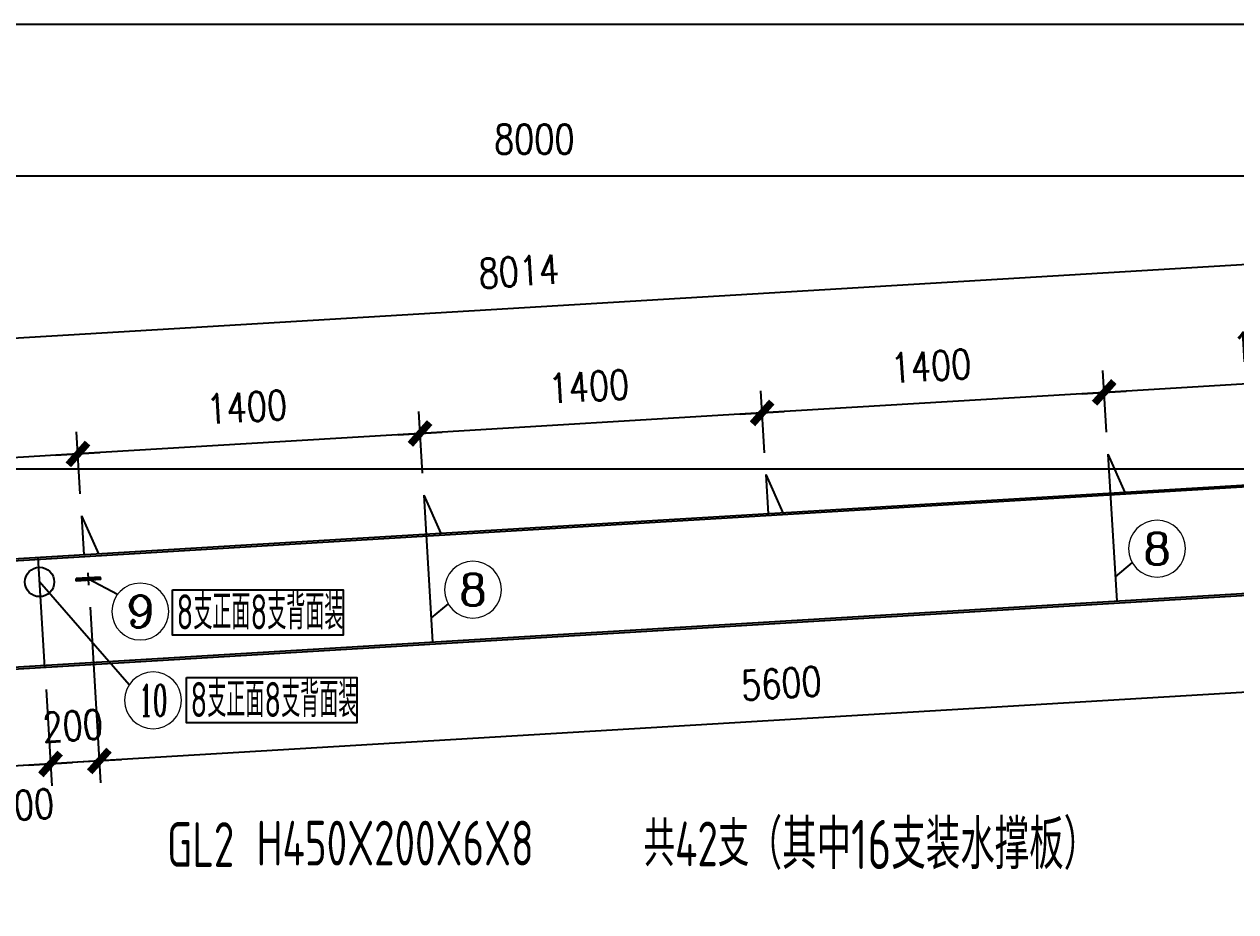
# Model space of a CAD drawing. Header units: millimetres. Extents: x 1471994 to 4527627, y -5186613 to -1927582.
# Drawn here: x 1513754 to 1518703, y -1988981 to -1985355 of the extents above; entities that cross this region are included whole.
import ezdxf
from ezdxf.enums import TextEntityAlignment as Align

# ---------------------------------------------------------------- set-up
doc = ezdxf.new("R2010")
doc.units = ezdxf.units.MM
doc.header["$LTSCALE"] = 1000
doc.header["$PDMODE"] = 34
doc.layers.add('钢架', color=7, linetype='Continuous', lineweight=25)
doc.styles.add('COMPLEX', font='COMPLEX')
doc.styles.add('DIM_FONT', font='simplex.shx', dxfattribs={"width": 0.8, "bigfont": 'hztxt.shx'})
doc.styles.add('hz', font='gbenor.shx', dxfattribs={"width": 0.75, "height": 100, "bigfont": 'gbcbig.shx'})
doc.styles.add('TSSD_Label', font='Tssdeng.shx', dxfattribs={"width": 0.7, "bigfont": 'hztxt.shx'})
doc.dimstyles.new('WGH(1)', dxfattribs={"dimscale": 1.2, "dimtxt": 100, "dimasz": 0.5, "dimexe": 75, "dimexo": 75, "dimgap": 75, "dimtad": 1, "dimdec": 0, "dimzin": 0, "dimdsep": 46, "dimtxsty": 'DIM_FONT', "dimblk1": '_DIMX', "dimblk2": '_DIMX', "dimsah": 1, "dimcen": 0.09, "dimclrd": 3, "dimclre": 3, "dimclrt": 7, "dimadec": 0, "dimazin": 0, "dimtfac": 1, "dimtdec": 0, "dimtix": 1, "dimtmove": 2, "dimatfit": 3, "dimldrblk": '_DIMX', "dimfxl": 1, "dimtolj": 1, "dimtzin": 0, "dimarcsym": 0})

# ---------------------------------------------------------------- blocks, each defined once
blk = doc.blocks.new('_DIMX')
blk.add_line((-150, 0), (150, 0))
at = {"const_width": 50}
blk.add_lwpolyline([(-70, -70), (70, 70)], dxfattribs=at)
blk = doc.blocks.new('*D995')
at = {"color": 3, "lineweight": -2}
for p, q in [((1519572.6, -1986937.9), (1519557.5, -1986685.6)), ((1518175.2, -1987021.7), (1518160, -1986769.4)), ((1519562.3, -1986775.4), (1518166, -1986859.2))]:
    blk.add_line(p, q, dxfattribs=at)
at = {"layer": 'Defpoints', "color": 0}
for p in [(1518165.4, -1986859.3), (1519578, -1987027.7), (1518180.6, -1987111.6)]:
    blk.add_point(p, dxfattribs=at)
at = {"color": 3, "lineweight": -2, "xscale": 0.6, "yscale": 0.6, "zscale": 0.6}
for p, rotation in [((1519562.9, -1986775.4), 3.433630362579523), ((1518165.4, -1986859.3), 183.4336303625795)]:
    blk.add_blockref('_DIMX', p, dxfattribs=dict(at, rotation=rotation))
at = {"color": 7, "insert": (1518855.2, -1986667.6), "char_height": 120, "attachment_point": 5, "rotation": 3.4336, "style": 'DIM_FONT'}
blk.add_mtext('\\A1;1400', dxfattribs=at)
blk = doc.blocks.new('*D996')
at = {"color": 3, "lineweight": -2}
for p, q in [((1518175.2, -1987021.7), (1518160, -1986769.4)), ((1516777.7, -1987105.6), (1516762.5, -1986853.3)), ((1518164.8, -1986859.3), (1516768.5, -1986943.1))]:
    blk.add_line(p, q, dxfattribs=at)
at = {"layer": 'Defpoints', "color": 0}
for p in [(1516767.9, -1986943.1), (1518180.6, -1987111.6), (1516783.1, -1987195.4)]:
    blk.add_point(p, dxfattribs=at)
at = {"color": 3, "lineweight": -2, "xscale": 0.6, "yscale": 0.6, "zscale": 0.6}
for p, rotation in [((1518165.4, -1986859.3), 3.433630362579523), ((1516767.9, -1986943.1), 183.4336303625795)]:
    blk.add_blockref('_DIMX', p, dxfattribs=dict(at, rotation=rotation))
at = {"color": 7, "insert": (1517457.7, -1986751.5), "char_height": 120, "attachment_point": 5, "rotation": 3.4336, "style": 'DIM_FONT'}
blk.add_mtext('\\A1;1400', dxfattribs=at)
blk = doc.blocks.new('*D997')
at = {"color": 3, "lineweight": -2}
for p, q in [((1516777.7, -1987105.6), (1516762.5, -1986853.3)), ((1515380.2, -1987189.4), (1515365, -1986937.1)), ((1516767.3, -1986943.1), (1515371, -1987026.9))]:
    blk.add_line(p, q, dxfattribs=at)
at = {"layer": 'Defpoints', "color": 0}
for p in [(1515370.4, -1987027), (1516783.1, -1987195.4), (1515385.6, -1987279.3)]:
    blk.add_point(p, dxfattribs=at)
at = {"color": 3, "lineweight": -2, "xscale": 0.6, "yscale": 0.6, "zscale": 0.6}
for p, rotation in [((1516767.9, -1986943.1), 3.433630362579523), ((1515370.4, -1987027), 183.4336303625795)]:
    blk.add_blockref('_DIMX', p, dxfattribs=dict(at, rotation=rotation))
at = {"color": 7, "insert": (1516060.2, -1986835.3), "char_height": 120, "attachment_point": 5, "rotation": 3.4336, "style": 'DIM_FONT'}
blk.add_mtext('\\A1;1400', dxfattribs=at)
blk = doc.blocks.new('*D998')
at = {"color": 3, "lineweight": -2}
for p, q in [((1515380.2, -1987189.4), (1515365, -1986937.1)), ((1513982.7, -1987273.3), (1513967.6, -1987021)), ((1515369.8, -1987027), (1513973.6, -1987110.8))]:
    blk.add_line(p, q, dxfattribs=at)
at = {"layer": 'Defpoints', "color": 0}
for p in [(1513973, -1987110.8), (1515385.6, -1987279.3), (1513988.1, -1987363.1)]:
    blk.add_point(p, dxfattribs=at)
at = {"color": 3, "lineweight": -2, "xscale": 0.6, "yscale": 0.6, "zscale": 0.6}
for p, rotation in [((1515370.4, -1987027), 3.433630362579523), ((1513973, -1987110.8), 183.4336303625795)]:
    blk.add_blockref('_DIMX', p, dxfattribs=dict(at, rotation=rotation))
at = {"color": 7, "insert": (1514662.7, -1986919.1), "char_height": 120, "attachment_point": 5, "rotation": 3.4336, "style": 'DIM_FONT'}
blk.add_mtext('\\A1;1400', dxfattribs=at)
blk = doc.blocks.new('*D999')
at = {"color": 3, "lineweight": -2}
for p, q in [((1513982.7, -1987273.3), (1513967.6, -1987021)), ((1512585.2, -1987357.1), (1512570.1, -1987104.8)), ((1513972.4, -1987110.8), (1512576.1, -1987194.6))]:
    blk.add_line(p, q, dxfattribs=at)
at = {"layer": 'Defpoints', "color": 0}
for p in [(1512575.5, -1987194.7), (1513988.1, -1987363.1), (1512590.6, -1987447)]:
    blk.add_point(p, dxfattribs=at)
at = {"color": 3, "lineweight": -2, "xscale": 0.6, "yscale": 0.6, "zscale": 0.6}
for p, rotation in [((1513973, -1987110.8), 3.433630362579523), ((1512575.5, -1987194.7), 183.4336303625795)]:
    blk.add_blockref('_DIMX', p, dxfattribs=dict(at, rotation=rotation))
at = {"color": 7, "insert": (1513265.2, -1987003), "char_height": 120, "attachment_point": 5, "rotation": 3.4336, "style": 'DIM_FONT'}
blk.add_mtext('\\A1;1400', dxfattribs=at)
blk = doc.blocks.new('*D1001')
at = {"color": 3, "lineweight": -2}
for p, q in [((1519831.8, -1987082.6), (1519777.9, -1986184.5)), ((1519782.7, -1986274.4), (1511783.9, -1986754.3)), ((1511831.8, -1987562.6), (1511777.9, -1986664.5))]:
    blk.add_line(p, q, dxfattribs=at)
at = {"layer": 'Defpoints', "color": 0}
for p in [(1511783.3, -1986754.3), (1519837.2, -1987172.5), (1511837.2, -1987652.5)]:
    blk.add_point(p, dxfattribs=at)
at = {"color": 3, "lineweight": -2, "xscale": 0.6, "yscale": 0.6, "zscale": 0.6}
for p, rotation in [((1519783.3, -1986274.3), 3.433630362448747), ((1511783.3, -1986754.3), 183.4336303624488)]:
    blk.add_blockref('_DIMX', p, dxfattribs=dict(at, rotation=rotation))
at = {"color": 7, "insert": (1515774.3, -1986364.6), "char_height": 120, "attachment_point": 5, "rotation": 3.4336, "style": 'DIM_FONT'}
blk.add_mtext('\\A1;8014', dxfattribs=at)
blk = doc.blocks.new('*D1004')
at = {"color": 3, "lineweight": -2}
for p, q in [((1511837.2, -1987562.5), (1511837.2, -1985884.9)), ((1519837.2, -1987082.5), (1519837.2, -1985884.9)), ((1511837.8, -1985974.9), (1519836.6, -1985974.9))]:
    blk.add_line(p, q, dxfattribs=at)
at = {"layer": 'Defpoints', "color": 0}
for p in [(1519837.2, -1985974.9), (1519837.2, -1987172.5), (1511837.2, -1987652.5)]:
    blk.add_point(p, dxfattribs=at)
at = {"color": 3, "lineweight": -2, "xscale": 0.6, "yscale": 0.6, "zscale": 0.6, "rotation": 180}
blk.add_blockref('_DIMX', (1511837.2, -1985974.9), dxfattribs=at)
at = {"color": 3, "lineweight": -2, "xscale": 0.6, "yscale": 0.6, "zscale": 0.6}
blk.add_blockref('_DIMX', (1519837.2, -1985974.9), dxfattribs=at)
at = {"color": 7, "insert": (1515837.2, -1985824.9), "char_height": 120, "attachment_point": 5, "style": 'DIM_FONT'}
blk.add_mtext('\\A1;8000', dxfattribs=at)
blk = doc.blocks.new('*D1005')
at = {"color": 3, "lineweight": -2}
for p, q in [((1519747.2, -1987172.5), (1510999.2, -1987172.5)), ((1511089.2, -1987173.1), (1511089.2, -1987651.9)), ((1511747.2, -1987652.5), (1510999.2, -1987652.5))]:
    blk.add_line(p, q, dxfattribs=at)
at = {"layer": 'Defpoints', "color": 0}
for p in [(1519837.2, -1987172.5), (1511089.2, -1987652.5), (1511837.2, -1987652.5)]:
    blk.add_point(p, dxfattribs=at)
at = {"color": 3, "lineweight": -2, "xscale": 0.6, "yscale": 0.6, "zscale": 0.6}
for p, rotation in [((1511089.2, -1987172.5), 90), ((1511089.2, -1987652.5), 270)]:
    blk.add_blockref('_DIMX', p, dxfattribs=dict(at, rotation=rotation))
at = {"color": 7, "insert": (1510939.2, -1987412.5), "char_height": 120, "attachment_point": 5, "rotation": 90, "style": 'DIM_FONT'}
blk.add_mtext('\\A1;480', dxfattribs=at)
blk = doc.blocks.new('*D1007')
at = {"color": 3, "lineweight": -2}
for p, q in [((1519611.2, -1987376.4), (1519655.8, -1988119.8)), ((1514022.7, -1987736.7), (1514065.8, -1988455.2)), ((1519649.8, -1988030), (1514061.1, -1988365.3))]:
    blk.add_line(p, q, dxfattribs=at)
at = {"layer": 'Defpoints', "color": 0}
for p in [(1519605.8, -1987286.5), (1514017.3, -1987646.9), (1514060.5, -1988365.3)]:
    blk.add_point(p, dxfattribs=at)
at = {"color": 3, "lineweight": -2, "xscale": 0.6, "yscale": 0.6, "zscale": 0.6}
for p, rotation in [((1519650.4, -1988029.9), 3.433630362551305), ((1514060.5, -1988365.3), 183.4336303625513)]:
    blk.add_blockref('_DIMX', p, dxfattribs=dict(at, rotation=rotation))
at = {"color": 7, "insert": (1516846.4, -1988047.9), "char_height": 120, "attachment_point": 5, "rotation": 3.4336, "style": 'DIM_FONT'}
blk.add_mtext('\\A1;5600', dxfattribs=at)
blk = doc.blocks.new('*D1008')
at = {"color": 3, "lineweight": -2}
for p, q in [((1514022.7, -1987736.7), (1514065.8, -1988455.2)), ((1513842.6, -1988073.1), (1513866.2, -1988467.2)), ((1513860.2, -1988377.4), (1513859.6, -1988377.4)), ((1514060.5, -1988365.3), (1513860.8, -1988377.3)), ((1514061.1, -1988365.3), (1514061.7, -1988365.3))]:
    blk.add_line(p, q, dxfattribs=at)
at = {"layer": 'Defpoints', "color": 0}
for p in [(1514017.3, -1987646.9), (1513837.2, -1987983.3), (1513860.8, -1988377.3)]:
    blk.add_point(p, dxfattribs=at)
at = {"color": 3, "lineweight": -2, "xscale": 0.6, "yscale": 0.6, "zscale": 0.6}
for p, rotation in [((1514060.5, -1988365.3), 183.4336303625513), ((1513860.8, -1988377.3), 3.433630362551319)]:
    blk.add_blockref('_DIMX', p, dxfattribs=dict(at, rotation=rotation))
at = {"color": 7, "insert": (1513951.7, -1988221.6), "char_height": 120, "attachment_point": 5, "rotation": 3.4336, "style": 'DIM_FONT'}
blk.add_mtext('\\A1;200', dxfattribs=at)
blk = doc.blocks.new('*D1009')
at = {"color": 3, "lineweight": -2}
for p, q in [((1513623.5, -1987760.7), (1513666.6, -1988479.1)), ((1513842.6, -1988073.1), (1513866.2, -1988467.2)), ((1513860.2, -1988377.4), (1513661.8, -1988389.3))]:
    blk.add_line(p, q, dxfattribs=at)
at = {"layer": 'Defpoints', "color": 0}
for p in [(1513618.1, -1987670.8), (1513837.2, -1987983.3), (1513661.2, -1988389.3)]:
    blk.add_point(p, dxfattribs=at)
at = {"color": 3, "lineweight": -2, "xscale": 0.6, "yscale": 0.6, "zscale": 0.6}
for p, rotation in [((1513661.2, -1988389.3), 183.4336303625513), ((1513860.8, -1988377.3), 3.433630362551305)]:
    blk.add_blockref('_DIMX', p, dxfattribs=dict(at, rotation=rotation))
at = {"color": 7, "insert": (1513752, -1988545.4), "char_height": 120, "attachment_point": 5, "rotation": 3.4336, "style": 'DIM_FONT'}
blk.add_mtext('\\A1;200', dxfattribs=at)
blk = doc.blocks.new('轴线标号')
at = {"lineweight": 13}
blk.add_circle((0, 0), 0.5, dxfattribs=at)
at = {"layer": '钢架', "lineweight": 13, "style": 'COMPLEX', "width": 1.041667}
blk.add_attdef('A', text='', height=0.56, dxfattribs=at).set_placement((-0.25, -0.28), (0.25, -0.28), align=Align.FIT)

msp = doc.modelspace()

# ---------------------------------------------------------------- linework, layer by layer
for p, q in [((1518180.6, -1987111.6), (1518216.6, -1987712.5)), ((1518180.6, -1987111.6), (1518250, -1987267.7)), ((1519837.2, -1987172.5), (1511837.2, -1987652.5)), ((1519837.7, -1987180.5), (1511837.7, -1987660.5)), ((1516783.1, -1987195.4), (1516792.6, -1987355.1)), ((1516783.1, -1987195.4), (1516852.5, -1987351.6)), ((1515385.6, -1987279.3), (1515421.6, -1987880.2)), ((1515385.6, -1987279.3), (1515455.1, -1987435.4)), ((1513988.1, -1987363.1), (1513997.7, -1987522.8)), ((1513988.1, -1987363.1), (1514057.6, -1987519.3)), ((1513837.2, -1987983.3), (1513810.2, -1987534.1)), ((1518280.3, -1987554.9), (1518210.6, -1987612.4)), ((1519836.7, -1987615.3), (1511863.6, -1988093.7)), ((1519837.2, -1987623.3), (1511864.1, -1988101.7)), ((1514182.2, -1988054.4), (1513816.2, -1987633.9)), ((1514134.6, -1987684.9), (1514015.9, -1987621.9)), ((1515485.3, -1987722.6), (1515415.6, -1987780.1))]:
    msp.add_line(p, q)
at = {"color": 2}
for p, q in [((1514017.3, -1987646.9), (1514014.4, -1987597)), ((1514065.5, -1987614), (1513965.6, -1987619.9)), ((1513966.2, -1987629.9), (1513965.6, -1987619.9)), ((1514065.8, -1987618.9), (1513965.9, -1987624.9)), ((1514066.1, -1987623.9), (1513966.2, -1987629.9)), ((1514066.1, -1987623.9), (1514065.5, -1987614))]:
    msp.add_line(p, q, dxfattribs=at)
for points in [[(1510356.3, -1985355), (1523970.4, -1985355), (1523970.4, -1993260.7), (1510356.3, -1993260.7)], [(1514358.9, -1987666.3), (1515056.1, -1987666.3), (1515056.1, -1987850.7), (1514358.9, -1987850.7)], [(1514415.9, -1988024.4), (1515113, -1988024.4), (1515113, -1988208.8), (1514415.9, -1988208.8)]]:
    msp.add_lwpolyline(points, close=True)
msp.add_circle((1513816.2, -1987633.9), 60)

# ---------------------------------------------------------------- block references
ref = msp.add_blockref('轴线标号', (1518381.5, -1987497.7), dxfattribs=dict(xscale=-232.4988107294776, yscale=232.4988107295358, zscale=232.4988107293054))
ref.add_attrib('A', '8', dxfattribs={"layer": '钢架', "lineweight": 13, "height": 130.2, "style": 'COMPLEX', "width": 1.339286}).set_placement((1518323.3, -1987562.8), (1518439.6, -1987562.8), align=Align.FIT)
ref = msp.add_blockref('轴线标号', (1515586.5, -1987665.4), dxfattribs=dict(xscale=-232.4988107294776, yscale=232.4988107295358, zscale=232.4988107293054))
ref.add_attrib('A', '8', dxfattribs={"layer": '钢架', "lineweight": 13, "height": 130.2, "style": 'COMPLEX', "width": 1.339286}).set_placement((1515528.4, -1987730.5), (1515644.6, -1987730.5), align=Align.FIT)
ref = msp.add_blockref('轴线标号', (1514227.6, -1987754.7), dxfattribs=dict(xscale=-232.4988107294776, yscale=232.4988107295358, zscale=232.4988107293054))
ref.add_attrib('A', '9', dxfattribs={"layer": '钢架', "lineweight": 13, "height": 130.2, "style": 'COMPLEX', "width": 1.339286}).set_placement((1514169.5, -1987819.8), (1514285.8, -1987819.8), align=Align.FIT)
ref = msp.add_blockref('轴线标号', (1514280, -1988117.3), dxfattribs=dict(xscale=-232.4988107294776, yscale=232.4988107295358, zscale=232.4988107293054))
ref.add_attrib('A', '10', dxfattribs={"layer": '钢架', "lineweight": 13, "height": 130.2, "style": 'COMPLEX', "width": 0.646552}).set_placement((1514221.9, -1988182.4), (1514338.1, -1988182.4), align=Align.FIT)

# ---------------------------------------------------------------- texts
at = {"color": 0, "style": 'TSSD_Label', "width": 0.7}
for s, height, p in [('共42支', 182.89, (1516283.8, -1988795.5)), ('（其中16支装水撑板）', 201.181, (1516708.7, -1988807)), ('GL2', 182.89, (1514336.6, -1988798.1)), ('H450X200X6X8', 182.892, (1514702.7, -1988792.3))]:
    msp.add_text(s, height=height, dxfattribs=at).set_placement(p)
at = {"layer": '钢架', "lineweight": 13, "char_height": 143.58, "width": 1025.152, "attachment_point": 1, "style": 'hz'}
for insert in [(1514375.6, -1987684.2), (1514432.5, -1988042.3)]:
    msp.add_mtext('8支正面8支背面装', dxfattribs=dict(at, insert=insert))

# ---------------------------------------------------------------- dimensions: what is measured, and where the dimension line sits
dim = msp.add_linear_dim(base=(1519837.2, -1985974.9), p1=(1511837.2, -1987652.5), p2=(1519837.2, -1987172.5), dimstyle='WGH(1)')
dim.commit()
dim.dimension.update_dxf_attribs({"geometry": '*D1004', "text_midpoint": (1515837.2, -1985824.9)})
dim = msp.add_aligned_dim(p1=(1519837.2, -1987172.5), p2=(1511837.2, -1987652.5), distance=-899.8, dimstyle='WGH(1)')
dim.commit()
dim.dimension.update_dxf_attribs({"geometry": '*D1001', "text_midpoint": (1515774.3, -1986364.6)})
for base, p1, p2, angle, picture, middle in [((1518165.4, -1986859.3), (1519578, -1987027.7), (1518180.6, -1987111.6), 3.4336, '*D995', (1518855.2, -1986667.6)), ((1516767.9, -1986943.1), (1518180.6, -1987111.6), (1516783.1, -1987195.4), 3.4336, '*D996', (1517457.7, -1986751.5)), ((1515370.4, -1987027), (1516783.1, -1987195.4), (1515385.6, -1987279.3), 3.4336, '*D997', (1516060.2, -1986835.3)), ((1513973, -1987110.8), (1515385.6, -1987279.3), (1513988.1, -1987363.1), 3.4336, '*D998', (1514662.7, -1986919.1)), ((1512575.5, -1987194.7), (1513988.1, -1987363.1), (1512590.6, -1987447), 3.4336, '*D999', (1513265.2, -1987003)), ((1511089.2, -1987652.5), (1519837.2, -1987172.5), (1511837.2, -1987652.5), 90, '*D1005', (1510939.2, -1987412.5)), ((1514060.5, -1988365.3), (1519605.8, -1987286.5), (1514017.3, -1987646.9), 3.4336, '*D1007', (1516846.4, -1988047.9)), ((1513860.8, -1988377.3), (1514017.3, -1987646.9), (1513837.2, -1987983.3), 3.4336, '*D1008', (1513951.7, -1988221.6))]:
    dim = msp.add_linear_dim(base=base, p1=p1, p2=p2, angle=angle, dimstyle='WGH(1)')
    dim.commit()
    dim.dimension.update_dxf_attribs({"geometry": picture, "text_midpoint": middle})
dim = msp.add_linear_dim(base=(1513661.2, -1988389.3), p1=(1513837.2, -1987983.3), p2=(1513618.1, -1987670.8), angle=3.4336, dimstyle='WGH(1)')
dim.commit()
dim.dimension.update_dxf_attribs({"geometry": '*D1009', "text_midpoint": (1513752, -1988545.4), "dimtype": 160})

doc.saveas('drawing.dxf')
